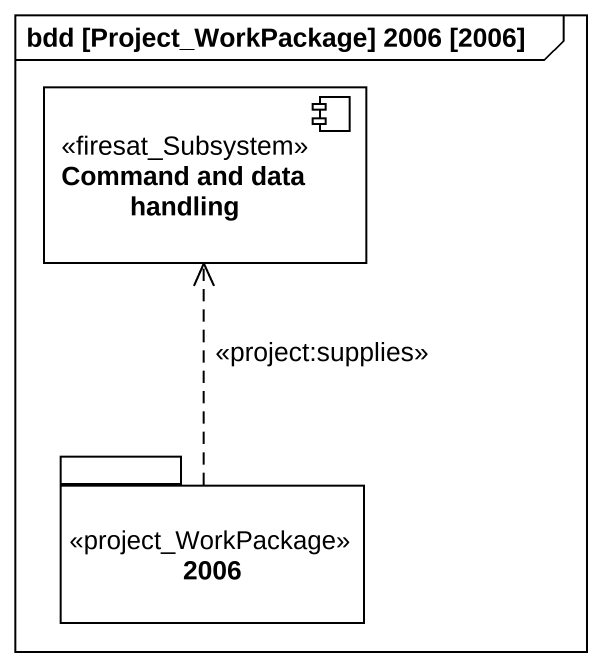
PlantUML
@startuml
mainframe bdd [Project_WorkPackage] 2006 [2006]
component "Command and data handling" as Command_and_data_handling <<firesat_Subsystem>>
package "2006" as p2006 <<project_WorkPackage>> {
}
p2006 .up.> Command_and_data_handling : <<project:supplies>>
@enduml
